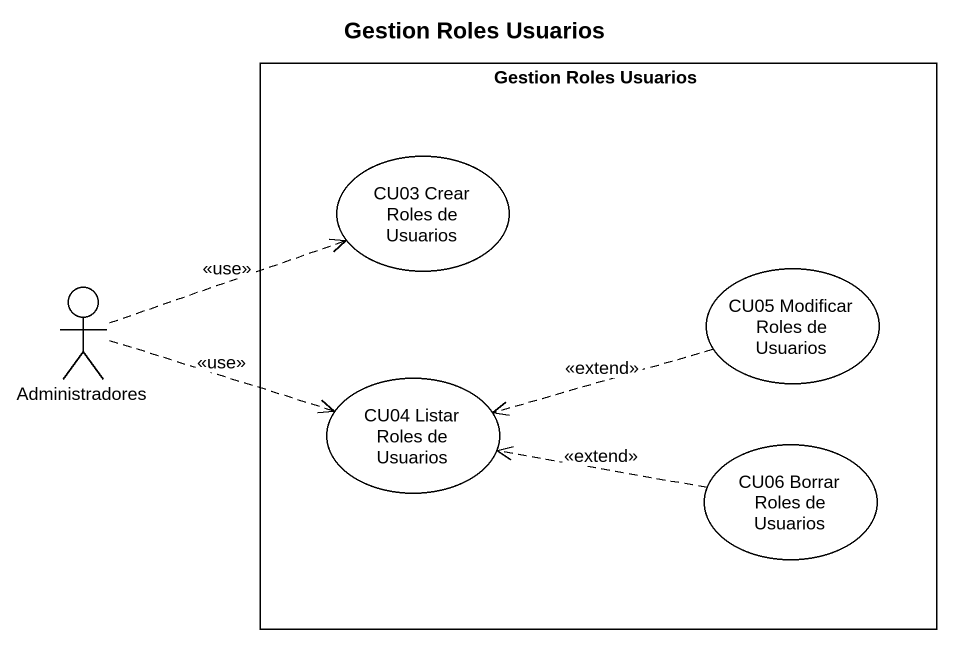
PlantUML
@startuml
title Gestion Roles Usuarios
rectangle "Gestion Roles Usuarios" as Gestion_Roles_Usuarios {
  usecase "CU03 Crear Roles de Usuarios" as CU03_Crear_Roles_de_Usuarios
  usecase "CU05 Modificar Roles de Usuarios" as CU05_Modificar_Roles_de
  usecase "CU04 Listar Roles de Usuarios" as CU04_Listar_Roles_de
  usecase "CU06 Borrar Roles de Usuarios" as CU06_Borrar_Roles_de
}
actor Administradores
Administradores .right.> CU03_Crear_Roles_de_Usuarios : <<use>>
Administradores .right.> CU04_Listar_Roles_de : <<use>>
CU05_Modificar_Roles_de .left.> CU04_Listar_Roles_de : <<extend>>
CU06_Borrar_Roles_de .left.> CU04_Listar_Roles_de : <<extend>>
@enduml
